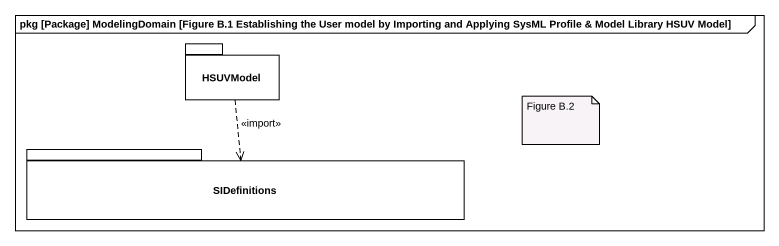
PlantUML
@startuml
mainframe pkg [Package] ModelingDomain [Figure B.1 Establishing the User model by Importing and Applying SysML Profile & Model Library HSUV Model]
package HSUVModel #FFFFFF {
}
package SIDefinitions #FFFFFF {
}
HSUVModel ..> SIDefinitions : <<import>>
note as N1
  Figure B.2
end note
@enduml
